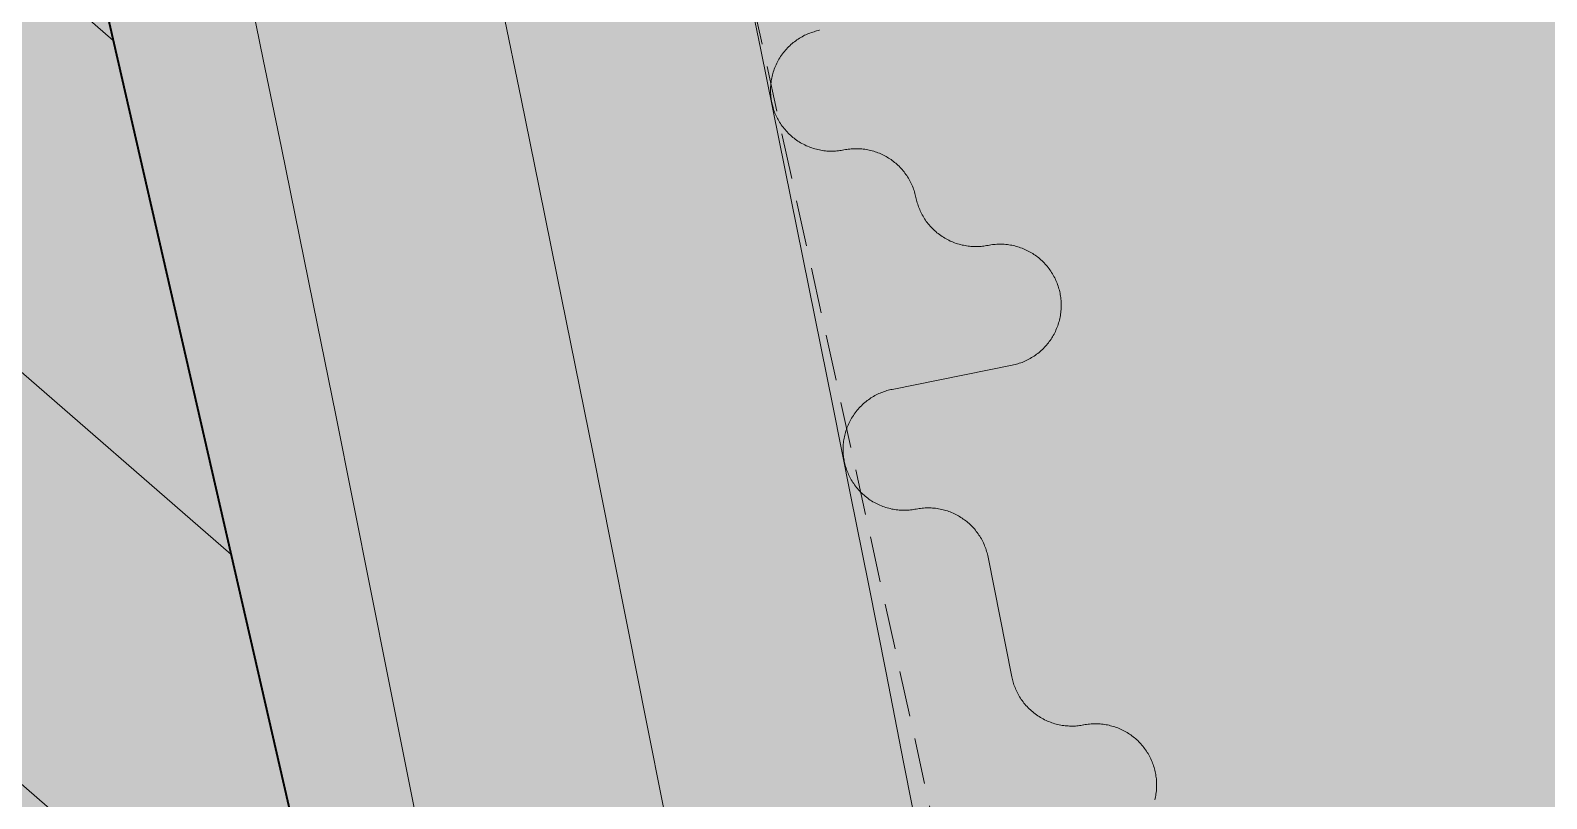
# Model space of a CAD drawing. Header units: millimetres. Extents: x 833941507 to 1669051331, y 817666127 to 1636299673.
# Drawn here: x 834548549.7 to 834548859.6, y 817986912.5 to 817987069.6 of the extents above; entities that cross this region are included whole.
import ezdxf

# ---------------------------------------------------------------- set-up
doc = ezdxf.new("R2010")
doc.units = ezdxf.units.MM
doc.header["$LTSCALE"] = 3
doc.linetypes.add('B0703', pattern=[4.6875, 3.125, -1.5625])
for name, color, linetype, lineweight in [('Hatch (LTC&CB)', 252, 'Continuous', 35), ('UAJ-22INWA', 6, 'Continuous', 35), ('UAJ-22INWA-h', 251, 'Continuous', 9), ('UAJ-23FLOR-h', 251, 'Continuous', 9), ('UAJ-25CEIL-z', 8, 'B0703', 9), ('UAJ-42INFI', 1, 'Continuous', 18), ('UAJ-42INFI-h', 251, 'Continuous', 9)]:
    doc.layers.add(name, color=color, linetype=linetype, lineweight=lineweight)
doc.layers.add('UAJ-00XREF', color=7, linetype='Continuous')

# ---------------------------------------------------------------- blocks, each defined once
blk = doc.blocks.new('GBP-LTC-LB01')
at = {"layer": 'UAJ-23FLOR-h'}
h = blk.add_hatch(dxfattribs=at)
h.set_pattern_fill('EARTH,_O', color=256, scale=180, angle=45)
h.set_pattern_definition([(48.9989, (834576001.8, 818046085.3), (-112.727, 1612.5107), [1143, -1143]), (48.9989, (834575678.3, 818046366.6), (-112.727, 1612.5107), [1143, -1143]), (48.9989, (834575354.8, 818046647.8), (-112.727, 1612.5107), [1143, -1143]), (138.9989, (834575340.7, 818046849.3), (-1612.5107, -112.727), [1143, -1143]), (138.9989, (834575621.9, 818047172.8), (-1612.5107, -112.727), [1143, -1143]), (138.9989, (834575903.1, 818047496.3), (-1612.5107, -112.727), [1143, -1143])])
h.paths.add_polyline_path([(834572173.05, 818200349.17), (834310583.74, 818182062.08), (834331502.24, 817882831.69), (834364939.69, 817885169.23), (834473095.7, 818011283.6), (834480533.7, 818020120.4), (834485095.05, 818025709.55), (834491375.7, 818033619), (834497063.4, 818041013), (834493145.8, 818043678.7), (834512788.5, 818074029.25), (834518712.45, 818083675.25), (834526231.3, 818096325.1), (834534646.05, 818111073.05), (834545956, 818131981.3), (834557204.6, 818154198.8), (834564040, 818168496.8), (834570941.16, 818183576.43), (834578367.8, 818200696.3)])
h.paths.add_polyline_path([(834382131.31, 817956469.98), (834418268.73, 817958996.07), (834422062.41, 817963855.9), (834428403.04, 817964299.38), (834467239.2, 818010695.58), (834466445.21, 818021738.79), (834476097.72, 818035709.03), (834485267.1, 818048983.2), (834487014.89, 818051460.43), (834497268.33, 818067303.42), (834492893.38, 818129890.09), (834448056.59, 818126755.66), (834416896.58, 818105052.11), (834382061.37, 818080788.99), (834386167.45, 818022059.16), (834377588.38, 818021459.47)], flags=16)
edge = h.paths.add_edge_path(flags=16)
edge.add_line((834540292.29, 818142076.07), (834533466.32, 818141614.13))
edge.add_line((834533466.32, 818141614.13), (834523258.01, 818143862.71))
edge.add_line((834523258.01, 818143862.71), (834525896.87, 818155838.93))
edge.add_arc((834558382.43, 818267025.45), 115835.02, 237.2183981, 253.7131266, ccw=False)
edge.add_line((834495664.92, 818169638.25), (834498267.59, 818132356.98))
edge.add_line((834498267.59, 818132356.98), (834496346.42, 818130135.01))
edge.add_line((834496346.42, 818130135.01), (834492879.88, 818129892.67))
edge.add_line((834492879.88, 818129892.67), (834494229.58, 818110587.62))
edge.add_line((834494229.58, 818110587.62), (834496326.13, 818110708.38))
edge.add_line((834496326.13, 818110708.38), (834498420.21, 818080753.55))
edge.add_line((834498420.21, 818080753.55), (834498046.12, 818080727.4))
edge.add_line((834498046.12, 818080727.4), (834498254.52, 818077746.38))
edge.add_line((834498254.52, 818077746.38), (834503061.09, 818078082.4))
edge.add_line((834503061.09, 818078082.4), (834504979.52, 818081212.1))
edge.add_line((834504979.52, 818081212.1), (834509429.02, 818088470.93))
edge.add_line((834509429.02, 818088470.93), (834515217.16, 818097913.59))
edge.add_line((834515217.16, 818097913.59), (834526067.43, 818116415.54))
edge.add_line((834526067.43, 818116415.54), (834532489.2, 818127888.68))
edge.add_line((834532489.2, 818127888.68), (834534830.9, 818132146.3))
edge.add_line((834534830.9, 818132146.3), (834540292.29, 818142076.07))
h = blk.add_hatch(dxfattribs=at)
h.set_pattern_fill('EARTH,_O', color=256, scale=180, angle=45)
h.set_pattern_definition([(45.0000001, (-1082349.7, 54794.9), (-3e-06, 1616.4461018), [1143, -1143]), (45.0000001, (-1082652.8, 55098), (-3e-06, 1616.4461018), [1143, -1143]), (45.0000001, (-1082955.9, 55401.1), (-3e-06, 1616.4461018), [1143, -1143]), (135.0000001, (-1082955.9, 55603.1), (-1616.4461018, -3e-06), [1143, -1143]), (135.0000001, (-1082652.8, 55906.2), (-1616.4461018, -3e-06), [1143, -1143]), (135.0000001, (-1082349.7, 56209.3), (-1616.4461018, -3e-06), [1143, -1143])])
h.paths.add_polyline_path([(834669469.25, 818015499.17), (834651080.82, 818014213.79), (834651091.33, 818014066.03), (834669479.76, 818015351.52)], flags=16)
edge = h.paths.add_edge_path()
edge.add_arc((834611763.61, 818123015.07), 22001.28, 94.000719, 118.688683)
edge.add_line((834601201.89, 818142315.5), (834593918.34, 818141228.38))
edge.add_arc((834611768.4, 818123014.03), 25502.69, 93.997159, 134.421275, ccw=False)
edge.add_line((834609990.68, 818148454.69), (834618164.36, 818149025.84))
edge.add_line((834618164.36, 818149025.84), (834618408.29, 818145534.91))
edge.add_line((834618408.29, 818145534.91), (834616365.41, 818145392.16))
edge.add_line((834616365.41, 818145392.16), (834616609.39, 818141900.69))
edge.add_line((834616609.39, 818141900.69), (834611621.55, 818141552.15))
edge.add_line((834611621.55, 818141552.15), (834611377.61, 818145043.07))
edge.add_line((834611377.61, 818145043.07), (834610228.61, 818144962.74))
h.paths.add_polyline_path([(834673232.94, 818197365.88), (834607546.49, 818192773.89), (834599172.5, 818174435.3), (834588349.1, 818152374.5), (834578621.55, 818133890.65), (834568418.3, 818115665.3), (834556456.7, 818095618.3), (834546606.4, 818080041.6), (834532219.3, 818058623.75), (834523692.15, 818046595.75), (834515683.5, 818035708.5), (834508244.2, 818025929.9), (834500656.3, 818016266.1), (834489786.8, 818002934.1), (834483448.3, 817995421.3), (834478637.6, 817989841.7), (834458453.75, 817967379.3), (834441506.5, 817949096.36), (834383075.75, 817886437.08), (834482026.69, 817893354.51), (834551919.04, 817920008.6), (834634905.13, 817930637.13), (834634023, 817939309.35), (834633770.07, 817941795.89), (834633577.69, 817943687.02), (834508697.04, 817930983.61), (834507053.46, 817930191.44), (834506409.46, 817939426.96), (834507656.94, 817945566.73), (834503417.08, 818006767.03), (834503064.37, 818011762.67), (834514052.91, 818025791.94), (834520784.65, 818034889.35), (834526318.86, 818042436.94), (834532381.69, 818050705.63), (834536345.72, 818056472.68), (834542258.41, 818065225.62), (834550405.86, 818077286.91), (834561579, 818095001.96), (834574522.66, 818117080.03), (834587768.88, 818140310.21), (834609774.13, 818143594.98), (834610001.97, 818140335.89), (834634252.54, 818142031.47), (834636806.9, 818105492.47), (834642791.48, 818105913.75), (834646278.56, 818056032.58), (834640293.17, 818055614.16), (834643382.34, 818011424.91), (834641138.41, 818011267.96), (834645775.78, 817944927.87), (834639048.36, 817944243.52), (834640362.12, 817931328.11), (834651070.39, 817932706.91), (834650587.67, 817936476.13), (834685105.74, 817940896.86), (834685588.46, 817937127.64), (834691373.79, 817937868.57)])
blk = doc.blocks.new('inf_010')
at = {"layer": 'UAJ-42INFI'}
for points in [[(889561250.01, 757796265.03), (889561249.74, 757796264.99), (889561249.46, 757796264.94), (889561249.19, 757796264.89), (889561248.91, 757796264.83), (889561248.63, 757796264.76), (889561248.35, 757796264.69), (889561248.07, 757796264.61), (889561247.79, 757796264.52), (889561247.51, 757796264.43), (889561247.23, 757796264.32), (889561246.95, 757796264.22), (889561246.67, 757796264.1), (889561246.4, 757796263.97), (889561246.12, 757796263.84), (889561245.85, 757796263.7), (889561245.58, 757796263.55), (889561245.31, 757796263.4), (889561245.04, 757796263.24), (889561244.78, 757796263.07), (889561244.52, 757796262.89), (889561244.26, 757796262.71), (889561244.01, 757796262.52), (889561243.76, 757796262.32), (889561243.51, 757796262.11), (889561243.28, 757796261.9), (889561243.04, 757796261.68), (889561242.81, 757796261.46), (889561242.59, 757796261.23), (889561242.37, 757796260.99), (889561242.16, 757796260.75), (889561241.95, 757796260.5), (889561241.75, 757796260.25), (889561241.56, 757796259.99), (889561241.37, 757796259.72), (889561241.19, 757796259.45), (889561241.02, 757796259.18), (889561240.86, 757796258.91), (889561240.7, 757796258.63), (889561240.55, 757796258.34), (889561240.41, 757796258.06), (889561240.27, 757796257.77), (889561240.15, 757796257.47), (889561240.03, 757796257.18), (889561239.92, 757796256.88), (889561239.81, 757796256.59), (889561239.72, 757796256.29), (889561239.63, 757796255.99), (889561239.55, 757796255.69), (889561239.48, 757796255.39), (889561239.42, 757796255.09), (889561239.36, 757796254.79), (889561239.31, 757796254.49), (889561239.27, 757796254.19), (889561239.24, 757796253.89), (889561239.21, 757796253.6), (889561239.2, 757796253.3), (889561239.18, 757796253.01), (889561239.18, 757796252.72), (889561239.18, 757796252.43), (889561239.19, 757796252.14), (889561239.21, 757796251.86), (889561239.23, 757796251.58), (889561239.25, 757796251.3), (889561239.29, 757796251.02), (889561239.33, 757796250.75), (889561239.37, 757796250.47), (889561239.42, 757796250.2), (889561239.48, 757796249.92), (889561239.55, 757796249.64), (889561239.62, 757796249.36), (889561239.7, 757796249.08), (889561239.79, 757796248.8), (889561239.89, 757796248.52), (889561239.99, 757796248.24), (889561240.1, 757796247.96), (889561240.21, 757796247.68), (889561240.34, 757796247.41), (889561240.47, 757796247.13), (889561240.61, 757796246.86), (889561240.76, 757796246.59), (889561240.91, 757796246.32), (889561241.07, 757796246.05), (889561241.24, 757796245.79), (889561241.42, 757796245.53), (889561241.6, 757796245.27), (889561241.79, 757796245.02), (889561241.99, 757796244.77), (889561242.2, 757796244.52), (889561242.41, 757796244.28), (889561242.63, 757796244.05), (889561242.85, 757796243.82), (889561243.08, 757796243.59), (889561243.32, 757796243.38), (889561243.56, 757796243.16), (889561243.81, 757796242.96), (889561244.06, 757796242.76), (889561244.32, 757796242.56), (889561244.59, 757796242.38), (889561244.85, 757796242.2), (889561245.13, 757796242.03), (889561245.4, 757796241.86), (889561245.68, 757796241.7), (889561245.97, 757796241.55), (889561246.25, 757796241.41), (889561246.54, 757796241.28), (889561246.83, 757796241.15), (889561247.13, 757796241.03), (889561247.42, 757796240.92), (889561247.72, 757796240.82), (889561248.02, 757796240.72), (889561248.32, 757796240.64), (889561248.62, 757796240.56), (889561248.92, 757796240.49), (889561249.22, 757796240.42), (889561249.52, 757796240.37), (889561249.82, 757796240.32), (889561250.12, 757796240.28), (889561250.42, 757796240.24), (889561250.71, 757796240.22), (889561251.01, 757796240.2), (889561251.3, 757796240.19), (889561251.59, 757796240.18), (889561251.88, 757796240.18), (889561252.17, 757796240.19), (889561252.45, 757796240.21), (889561252.73, 757796240.23), (889561253.01, 757796240.26), (889561253.28, 757796240.29)], [(889561250.06, 757796265.03), (889561250.01, 757796265.03)], [(889561253.28, 757796240.29), (889561253.33, 757796240.29)], [(889561253.33, 757796240.29), (889561253.63, 757796240.33), (889561253.93, 757796240.36), (889561254.23, 757796240.38), (889561254.53, 757796240.39), (889561254.83, 757796240.4), (889561255.14, 757796240.4), (889561255.45, 757796240.39), (889561255.75, 757796240.38), (889561256.06, 757796240.35), (889561256.37, 757796240.32), (889561256.67, 757796240.28), (889561256.98, 757796240.24), (889561257.28, 757796240.18), (889561257.59, 757796240.12), (889561257.89, 757796240.05), (889561258.19, 757796239.98), (889561258.49, 757796239.89), (889561258.79, 757796239.8), (889561259.08, 757796239.7), (889561259.37, 757796239.6), (889561259.66, 757796239.48), (889561259.94, 757796239.36), (889561260.22, 757796239.24), (889561260.5, 757796239.1), (889561260.77, 757796238.96), (889561261.04, 757796238.82), (889561261.31, 757796238.66), (889561261.57, 757796238.51), (889561261.82, 757796238.34), (889561262.07, 757796238.17), (889561262.32, 757796238), (889561262.56, 757796237.82), (889561262.79, 757796237.64), (889561263.02, 757796237.44), (889561263.25, 757796237.25), (889561263.48, 757796237.04), (889561263.7, 757796236.83), (889561263.91, 757796236.62), (889561264.12, 757796236.39), (889561264.33, 757796236.17), (889561264.53, 757796235.93), (889561264.72, 757796235.69), (889561264.91, 757796235.45), (889561265.1, 757796235.2), (889561265.27, 757796234.95), (889561265.44, 757796234.69), (889561265.61, 757796234.42), (889561265.77, 757796234.16), (889561265.92, 757796233.89), (889561266.06, 757796233.61), (889561266.2, 757796233.33), (889561266.33, 757796233.05), (889561266.46, 757796232.77), (889561266.57, 757796232.48), (889561266.68, 757796232.2), (889561266.78, 757796231.91), (889561266.88, 757796231.61), (889561266.96, 757796231.32), (889561267.04, 757796231.03), (889561267.12, 757796230.73), (889561267.18, 757796230.43), (889561267.24, 757796230.14), (889561267.29, 757796229.84), (889561267.33, 757796229.55)], [(889561267.33, 757796229.55), (889561267.37, 757796229.27), (889561267.41, 757796228.99), (889561267.47, 757796228.72), (889561267.53, 757796228.44), (889561267.59, 757796228.16), (889561267.66, 757796227.88), (889561267.74, 757796227.6), (889561267.83, 757796227.32), (889561267.93, 757796227.04), (889561268.03, 757796226.76), (889561268.14, 757796226.48), (889561268.25, 757796226.2), (889561268.38, 757796225.92), (889561268.51, 757796225.65), (889561268.65, 757796225.37), (889561268.8, 757796225.1), (889561268.95, 757796224.83), (889561269.11, 757796224.56), (889561269.28, 757796224.3), (889561269.46, 757796224.04), (889561269.64, 757796223.78), (889561269.83, 757796223.53), (889561270.03, 757796223.28), (889561270.24, 757796223.03), (889561270.45, 757796222.79), (889561270.67, 757796222.56), (889561270.89, 757796222.33), (889561271.12, 757796222.1), (889561271.36, 757796221.88), (889561271.6, 757796221.67), (889561271.85, 757796221.46), (889561272.1, 757796221.26), (889561272.36, 757796221.07), (889561272.63, 757796220.88), (889561272.89, 757796220.7), (889561273.17, 757796220.53), (889561273.44, 757796220.37), (889561273.72, 757796220.21), (889561274.01, 757796220.06), (889561274.29, 757796219.91), (889561274.58, 757796219.78), (889561274.87, 757796219.65), (889561275.17, 757796219.53), (889561275.46, 757796219.42), (889561275.76, 757796219.32), (889561276.06, 757796219.22), (889561276.36, 757796219.14), (889561276.66, 757796219.06), (889561276.96, 757796218.98), (889561277.26, 757796218.92), (889561277.56, 757796218.86), (889561277.86, 757796218.81), (889561278.16, 757796218.77), (889561278.46, 757796218.74), (889561278.76, 757796218.71), (889561279.05, 757796218.69), (889561279.35, 757796218.68), (889561279.64, 757796218.68), (889561279.93, 757796218.68), (889561280.21, 757796218.69), (889561280.5, 757796218.7), (889561280.78, 757796218.72), (889561281.06, 757796218.75), (889561281.33, 757796218.78)], [(889561281.33, 757796218.78), (889561281.35, 757796218.78)], [(889561281.35, 757796218.78), (889561281.64, 757796218.82), (889561281.94, 757796218.85), (889561282.25, 757796218.87), (889561282.55, 757796218.88), (889561282.85, 757796218.89), (889561283.16, 757796218.89), (889561283.47, 757796218.88), (889561283.77, 757796218.86), (889561284.08, 757796218.84), (889561284.39, 757796218.81), (889561284.69, 757796218.77), (889561285, 757796218.72), (889561285.3, 757796218.67), (889561285.61, 757796218.6), (889561285.91, 757796218.53), (889561286.21, 757796218.46), (889561286.51, 757796218.37), (889561286.81, 757796218.28), (889561287.1, 757796218.18), (889561287.39, 757796218.08), (889561287.68, 757796217.96), (889561287.97, 757796217.84), (889561288.25, 757796217.71), (889561288.53, 757796217.58), (889561288.8, 757796217.44), (889561289.07, 757796217.29), (889561289.33, 757796217.14), (889561289.59, 757796216.98), (889561289.85, 757796216.82), (889561290.1, 757796216.65), (889561290.34, 757796216.47), (889561290.58, 757796216.29), (889561290.82, 757796216.11), (889561291.05, 757796215.92), (889561291.28, 757796215.72), (889561291.5, 757796215.51), (889561291.72, 757796215.3), (889561291.94, 757796215.09), (889561292.15, 757796214.86), (889561292.35, 757796214.63), (889561292.55, 757796214.4), (889561292.75, 757796214.16), (889561292.94, 757796213.92), (889561293.12, 757796213.67), (889561293.3, 757796213.41), (889561293.47, 757796213.15), (889561293.63, 757796212.89), (889561293.79, 757796212.62), (889561293.94, 757796212.35), (889561294.09, 757796212.08), (889561294.23, 757796211.8), (889561294.36, 757796211.52), (889561294.48, 757796211.23), (889561294.6, 757796210.95), (889561294.71, 757796210.66), (889561294.81, 757796210.37), (889561294.9, 757796210.07), (889561294.99, 757796209.78), (889561295.07, 757796209.49), (889561295.14, 757796209.19), (889561295.2, 757796208.89), (889561295.26, 757796208.6), (889561295.31, 757796208.3), (889561295.35, 757796208), (889561295.39, 757796207.71), (889561295.41, 757796207.41), (889561295.43, 757796207.1), (889561295.45, 757796206.8), (889561295.45, 757796206.5), (889561295.45, 757796206.19), (889561295.44, 757796205.88), (889561295.43, 757796205.58), (889561295.4, 757796205.27), (889561295.37, 757796204.96), (889561295.33, 757796204.66), (889561295.29, 757796204.35), (889561295.23, 757796204.05), (889561295.17, 757796203.74), (889561295.1, 757796203.44), (889561295.02, 757796203.14), (889561294.94, 757796202.84), (889561294.85, 757796202.54), (889561294.75, 757796202.25), (889561294.64, 757796201.96), (889561294.53, 757796201.67), (889561294.41, 757796201.38), (889561294.28, 757796201.1), (889561294.14, 757796200.83), (889561294, 757796200.55), (889561293.86, 757796200.28), (889561293.7, 757796200.02), (889561293.55, 757796199.76), (889561293.38, 757796199.5), (889561293.21, 757796199.25), (889561293.04, 757796199.01), (889561292.86, 757796198.77), (889561292.67, 757796198.53), (889561292.48, 757796198.3), (889561292.28, 757796198.07), (889561292.08, 757796197.85), (889561291.86, 757796197.63), (889561291.65, 757796197.42), (889561291.43, 757796197.21), (889561291.2, 757796197), (889561290.96, 757796196.8), (889561290.72, 757796196.61), (889561290.48, 757796196.42), (889561290.23, 757796196.23), (889561289.97, 757796196.06), (889561289.71, 757796195.88), (889561289.45, 757796195.72), (889561289.18, 757796195.56), (889561288.91, 757796195.41), (889561288.64, 757796195.27), (889561288.36, 757796195.13), (889561288.08, 757796195), (889561287.79, 757796194.87), (889561287.51, 757796194.76), (889561287.22, 757796194.65), (889561286.93, 757796194.55), (889561286.63, 757796194.45), (889561286.34, 757796194.37), (889561286.05, 757796194.29), (889561285.75, 757796194.22), (889561285.45, 757796194.15), (889561285.16, 757796194.1), (889561284.86, 757796194.05), (889561284.56, 757796194.01)], [(889561284.56, 757796194.01), (889561259.74, 757796190.8)], [(889561259.74, 757796190.8), (889561259.46, 757796190.76), (889561259.19, 757796190.72), (889561258.91, 757796190.66), (889561258.63, 757796190.61), (889561258.35, 757796190.54), (889561258.07, 757796190.47), (889561257.79, 757796190.39), (889561257.51, 757796190.3), (889561257.23, 757796190.21), (889561256.95, 757796190.11), (889561256.67, 757796190), (889561256.4, 757796189.88), (889561256.12, 757796189.76), (889561255.84, 757796189.63), (889561255.57, 757796189.49), (889561255.3, 757796189.34), (889561255.03, 757796189.19), (889561254.76, 757796189.03), (889561254.5, 757796188.86), (889561254.24, 757796188.68), (889561253.98, 757796188.5), (889561253.72, 757796188.31), (889561253.48, 757796188.11), (889561253.23, 757796187.91), (889561252.99, 757796187.7), (889561252.75, 757796187.48), (889561252.52, 757796187.26), (889561252.3, 757796187.03), (889561252.08, 757796186.79), (889561251.87, 757796186.55), (889561251.66, 757796186.3), (889561251.46, 757796186.05), (889561251.27, 757796185.79), (889561251.08, 757796185.53), (889561250.9, 757796185.26), (889561250.73, 757796184.99), (889561250.56, 757796184.71), (889561250.4, 757796184.43), (889561250.25, 757796184.15), (889561250.11, 757796183.86), (889561249.97, 757796183.57), (889561249.84, 757796183.28), (889561249.72, 757796182.99), (889561249.61, 757796182.69), (889561249.51, 757796182.4), (889561249.41, 757796182.1), (889561249.32, 757796181.8), (889561249.24, 757796181.5), (889561249.17, 757796181.2), (889561249.11, 757796180.9), (889561249.05, 757796180.6), (889561249, 757796180.3), (889561248.96, 757796180), (889561248.93, 757796179.7), (889561248.9, 757796179.41), (889561248.88, 757796179.11), (889561248.87, 757796178.82), (889561248.86, 757796178.53), (889561248.86, 757796178.24), (889561248.87, 757796177.95), (889561248.88, 757796177.67), (889561248.9, 757796177.39), (889561248.93, 757796177.11), (889561248.96, 757796176.83), (889561249, 757796176.56), (889561249.04, 757796176.28), (889561249.1, 757796176.01), (889561249.15, 757796175.73), (889561249.22, 757796175.45), (889561249.29, 757796175.17), (889561249.37, 757796174.89), (889561249.46, 757796174.61), (889561249.55, 757796174.33), (889561249.65, 757796174.05), (889561249.76, 757796173.77), (889561249.88, 757796173.49), (889561250, 757796173.21), (889561250.13, 757796172.94), (889561250.27, 757796172.66), (889561250.42, 757796172.39), (889561250.57, 757796172.12), (889561250.73, 757796171.85), (889561250.9, 757796171.59), (889561251.07, 757796171.33), (889561251.26, 757796171.07), (889561251.45, 757796170.82), (889561251.64, 757796170.57), (889561251.85, 757796170.32), (889561252.06, 757796170.08), (889561252.28, 757796169.85), (889561252.5, 757796169.62), (889561252.73, 757796169.39), (889561252.97, 757796169.17), (889561253.21, 757796168.96), (889561253.46, 757796168.75), (889561253.71, 757796168.55), (889561253.97, 757796168.36), (889561254.23, 757796168.17), (889561254.5, 757796167.99), (889561254.77, 757796167.82), (889561255.04, 757796167.65), (889561255.32, 757796167.49), (889561255.61, 757796167.34), (889561255.89, 757796167.2), (889561256.18, 757796167.06), (889561256.47, 757796166.94), (889561256.77, 757796166.82), (889561257.06, 757796166.7), (889561257.36, 757796166.6), (889561257.66, 757796166.5), (889561257.96, 757796166.41), (889561258.26, 757796166.33), (889561258.56, 757796166.26), (889561258.86, 757796166.2), (889561259.16, 757796166.14), (889561259.45, 757796166.09), (889561259.75, 757796166.05), (889561260.05, 757796166.01), (889561260.35, 757796165.99), (889561260.64, 757796165.97), (889561260.94, 757796165.95), (889561261.23, 757796165.95), (889561261.52, 757796165.95), (889561261.8, 757796165.96), (889561262.09, 757796165.97), (889561262.37, 757796165.99), (889561262.65, 757796166.02), (889561262.92, 757796166.05)], [(889561262.92, 757796166.05), (889561262.95, 757796166.05)], [(889561262.95, 757796166.05), (889561263.25, 757796166.09), (889561263.55, 757796166.11), (889561263.85, 757796166.13), (889561264.15, 757796166.15), (889561264.46, 757796166.15), (889561264.76, 757796166.15), (889561265.07, 757796166.14), (889561265.38, 757796166.12), (889561265.68, 757796166.1), (889561265.99, 757796166.07), (889561266.3, 757796166.03), (889561266.6, 757796165.98), (889561266.91, 757796165.93), (889561267.21, 757796165.86), (889561267.51, 757796165.79), (889561267.81, 757796165.71), (889561268.11, 757796165.63), (889561268.41, 757796165.54), (889561268.7, 757796165.44), (889561268.99, 757796165.33), (889561269.28, 757796165.22), (889561269.57, 757796165.09), (889561269.85, 757796164.97), (889561270.12, 757796164.83), (889561270.4, 757796164.69), (889561270.67, 757796164.54), (889561270.93, 757796164.39), (889561271.19, 757796164.23), (889561271.44, 757796164.07), (889561271.69, 757796163.9), (889561271.94, 757796163.72), (889561272.18, 757796163.54), (889561272.41, 757796163.35), (889561272.64, 757796163.16), (889561272.87, 757796162.96), (889561273.09, 757796162.76), (889561273.31, 757796162.55), (889561273.53, 757796162.33), (889561273.74, 757796162.11), (889561273.94, 757796161.88), (889561274.14, 757796161.64), (889561274.34, 757796161.4), (889561274.52, 757796161.16), (889561274.71, 757796160.91), (889561274.88, 757796160.65), (889561275.05, 757796160.39), (889561275.22, 757796160.13), (889561275.38, 757796159.86), (889561275.53, 757796159.59), (889561275.67, 757796159.31), (889561275.81, 757796159.04), (889561275.94, 757796158.75), (889561276.06, 757796158.47), (889561276.17, 757796158.18), (889561276.28, 757796157.89), (889561276.38, 757796157.6), (889561276.48, 757796157.31), (889561276.56, 757796157.02), (889561276.64, 757796156.72), (889561276.71, 757796156.42), (889561276.77, 757796156.13), (889561276.83, 757796155.83), (889561276.88, 757796155.53), (889561276.92, 757796155.24)], [(889561276.92, 757796155.24), (889561280.06, 757796130.48)], [(889561280.06, 757796130.48), (889561280.09, 757796130.21), (889561280.14, 757796129.93), (889561280.19, 757796129.65), (889561280.25, 757796129.37), (889561280.31, 757796129.09), (889561280.38, 757796128.81), (889561280.46, 757796128.53), (889561280.55, 757796128.25), (889561280.64, 757796127.97), (889561280.74, 757796127.69), (889561280.85, 757796127.41), (889561280.97, 757796127.13), (889561281.09, 757796126.85), (889561281.22, 757796126.58), (889561281.36, 757796126.3), (889561281.5, 757796126.03), (889561281.66, 757796125.76), (889561281.82, 757796125.49), (889561281.99, 757796125.23), (889561282.16, 757796124.96), (889561282.34, 757796124.71), (889561282.53, 757796124.45), (889561282.73, 757796124.2), (889561282.93, 757796123.96), (889561283.15, 757796123.71), (889561283.36, 757796123.48), (889561283.59, 757796123.25), (889561283.82, 757796123.02), (889561284.05, 757796122.8), (889561284.29, 757796122.59), (889561284.54, 757796122.38), (889561284.79, 757796122.18), (889561285.05, 757796121.98), (889561285.31, 757796121.79), (889561285.58, 757796121.61), (889561285.85, 757796121.44), (889561286.13, 757796121.27), (889561286.41, 757796121.11), (889561286.69, 757796120.96), (889561286.98, 757796120.82), (889561287.27, 757796120.68), (889561287.56, 757796120.55), (889561287.85, 757796120.43), (889561288.15, 757796120.32), (889561288.44, 757796120.21), (889561288.74, 757796120.12), (889561289.04, 757796120.03), (889561289.34, 757796119.95), (889561289.64, 757796119.87), (889561289.94, 757796119.81), (889561290.24, 757796119.75), (889561290.54, 757796119.7), (889561290.84, 757796119.66), (889561291.14, 757796119.62), (889561291.44, 757796119.59), (889561291.73, 757796119.57), (889561292.03, 757796119.56), (889561292.32, 757796119.55), (889561292.61, 757796119.55), (889561292.89, 757796119.56), (889561293.18, 757796119.57), (889561293.46, 757796119.59), (889561293.74, 757796119.62), (889561294.01, 757796119.65)], [(889561294.01, 757796119.65), (889561294.03, 757796119.65)], [(889561294.03, 757796119.65), (889561294.33, 757796119.69), (889561294.63, 757796119.71), (889561294.93, 757796119.73), (889561295.23, 757796119.74), (889561295.54, 757796119.75), (889561295.84, 757796119.75), (889561296.15, 757796119.74), (889561296.45, 757796119.72), (889561296.76, 757796119.69), (889561297.07, 757796119.66), (889561297.37, 757796119.62), (889561297.68, 757796119.57), (889561297.99, 757796119.52), (889561298.29, 757796119.45), (889561298.59, 757796119.38), (889561298.89, 757796119.3), (889561299.19, 757796119.22), (889561299.49, 757796119.12), (889561299.78, 757796119.02), (889561300.07, 757796118.91), (889561300.36, 757796118.8), (889561300.64, 757796118.68), (889561300.92, 757796118.55), (889561301.2, 757796118.41), (889561301.47, 757796118.27), (889561301.74, 757796118.13), (889561302.01, 757796117.97), (889561302.27, 757796117.81), (889561302.52, 757796117.65), (889561302.77, 757796117.48), (889561303.01, 757796117.3), (889561303.25, 757796117.12), (889561303.49, 757796116.93), (889561303.72, 757796116.74), (889561303.94, 757796116.54), (889561304.17, 757796116.33), (889561304.39, 757796116.12), (889561304.6, 757796115.9), (889561304.81, 757796115.68), (889561305.01, 757796115.45), (889561305.21, 757796115.22), (889561305.41, 757796114.97), (889561305.59, 757796114.73), (889561305.78, 757796114.48), (889561305.95, 757796114.22), (889561306.12, 757796113.96), (889561306.29, 757796113.7), (889561306.44, 757796113.43), (889561306.59, 757796113.16), (889561306.74, 757796112.88), (889561306.87, 757796112.6), (889561307, 757796112.32), (889561307.12, 757796112.04), (889561307.24, 757796111.75), (889561307.35, 757796111.46), (889561307.45, 757796111.17), (889561307.54, 757796110.88), (889561307.63, 757796110.58), (889561307.7, 757796110.29), (889561307.77, 757796109.99), (889561307.84, 757796109.69), (889561307.89, 757796109.4), (889561307.94, 757796109.1), (889561307.98, 757796108.8), (889561308.01, 757796108.51), (889561308.04, 757796108.21), (889561308.06, 757796107.9), (889561308.07, 757796107.6), (889561308.08, 757796107.3), (889561308.07, 757796106.99), (889561308.06, 757796106.69), (889561308.05, 757796106.38), (889561308.02, 757796106.07), (889561307.99, 757796105.76), (889561307.95, 757796105.46), (889561307.9, 757796105.15), (889561307.84, 757796104.85), (889561307.78, 757796104.54), (889561307.71, 757796104.24), (889561307.63, 757796103.94), (889561307.54, 757796103.64), (889561307.45, 757796103.35)]]:
    blk.add_lwpolyline(points, dxfattribs=at)
blk = doc.blocks.new('3A35X-MADL-P-LT-B01-0')
at = {"layer": 'UAJ-22INWA-h'}
h = blk.add_hatch(dxfattribs=at)
h.set_pattern_fill('ANSI31', color=256, scale=20, angle=90)
h.set_pattern_definition([(138.99891, (834576001.76, 818046085.34), (-41.66066, -47.923265), [])])
h.paths.add_polyline_path([(834548527.29, 817986612.29), (834548154.81, 817986617.54), (834548176.32, 817988142.94)], flags=16)
h.paths.add_polyline_path([(834548003.68, 817985829.59), (834548511.26, 817985822.43), (834548587.45, 817986349.88), (834548559.49, 817986471.82), (834548012.85, 817986479.53), (834548043.6, 817988660.43), (834548201.81, 817988658.19), (834548729.75, 817986355.71), (834548632.24, 817985680.71), (834548044.72, 817985689)])
at = {"layer": 'UAJ-22INWA'}
blk.add_lwpolyline([(834548003.68, 817985829.59), (834548511.26, 817985822.43), (834548587.45, 817986349.88), (834548559.49, 817986471.82), (834548012.85, 817986479.53), (834548043.6, 817988660.43), (834548201.81, 817988658.19), (834548729.75, 817986355.71), (834548632.24, 817985680.71), (834548044.72, 817985689)], close=True, dxfattribs=at)
at = {"layer": 'UAJ-25CEIL-z'}
blk.add_line((834549520.29, 817983330.89), (834548253.15, 817989096.34), dxfattribs=at)
at = {"layer": 'UAJ-42INFI'}
for points in [[(834548828.35, 817986372.38, 0.029016), (834548297.82, 817988686.16)], [(834548779.05, 817986364.05, 0.029016), (834548249.81, 817988672.18, 0.029016)]]:
    blk.add_lwpolyline(points, format="xyb", dxfattribs=at)
at = {"layer": 'UAJ-42INFI-h'}
blk.add_lwpolyline([(834548201.81, 817988658.19, 0.308281), (834548045.39, 817988787.11), (834548002.92, 817985775.51, 0.475055), (834548240.49, 817985576.25), (834548535.44, 817985632.7, 0.294947), (834548692.7, 817985782.33, 0.116476), (834548729.75, 817986355.72, 0.029016), (834548201.81, 817988658.19)], format="xyb", dxfattribs=at)
at = {"rotation": 3.998908525164564}
blk.add_blockref('inf_010', (-0.01, 0.01), dxfattribs=at)

msp = doc.modelspace()

# ---------------------------------------------------------------- hatches: boundary and pattern name
at = {"layer": 'Hatch (LTC&CB)'}
h = msp.add_hatch(dxfattribs=at)
h.set_pattern_fill('ANSI38', color=256, scale=100)
h.set_pattern_definition([(318.99984, (834479093.73, 818230174.15), (208.29942, 239.6197), []), (48.99984, (834479093.73, 818230174.15), (176.97914, 687.53882), [793.75, -476.25])])
edge = h.paths.add_edge_path()
edge.add_line((834601196.19, 818142314.52), (834603754.26, 818142696.37))
edge.add_line((834603754.26, 818142696.37), (834603901.9, 818141707.33))
edge.add_line((834603901.9, 818141707.33), (834603810.47, 818141693.69))
edge.add_arc((834611763.29, 818123016.36), 20300, 113.064358, 141.357581)
edge.add_line((834595907.81, 818135692.86), (834595395.45, 818135656.86))
edge.add_line((834595395.45, 818135656.86), (834583111.72, 818114341.03))
edge.add_line((834583111.72, 818114341.03), (834578121.58, 818106513.89))
edge.add_line((834578121.58, 818106513.89), (834575731.65, 818102809.5))
edge.add_line((834575731.65, 818102809.5), (834574387.45, 818100725.98))
edge.add_line((834574387.45, 818100725.98), (834573113.98, 818098752.1))
edge.add_line((834573113.98, 818098752.1), (834573145.25, 818098730.65))
edge.add_line((834573145.25, 818098730.65), (834569989.11, 818093770.2))
edge.add_line((834569989.11, 818093770.2), (834566535, 818088385.68))
edge.add_line((834566535, 818088385.68), (834566514.09, 818088398.3))
edge.add_line((834566514.09, 818088398.3), (834558743.61, 818076256.63))
edge.add_line((834558743.61, 818076256.63), (834557653.4, 818074495.71))
edge.add_line((834557653.4, 818074495.71), (834553498.92, 818068288.56))
edge.add_line((834553498.92, 818068288.56), (834548580.86, 818060932.13))
edge.add_line((834548580.86, 818060932.13), (834544328.26, 818054726.34))
edge.add_line((834544328.26, 818054726.34), (834544332.15, 818054704.66))
edge.add_line((834544332.15, 818054704.66), (834540324.6, 818048716.69))
edge.add_line((834540324.6, 818048716.69), (834541041.32, 818048232.54))
edge.add_line((834541041.32, 818048232.54), (834540089.73, 818046823.83))
edge.add_line((834540089.73, 818046823.83), (834539737.55, 818047061.73))
edge.add_line((834539737.55, 818047061.73), (834533115.75, 818038377.74))
edge.add_line((834533115.75, 818038377.74), (834515220.96, 818015146.63))
edge.add_arc((834538026.01, 818000636.26), 27030, 147.532263, 176.187088)
edge.add_line((834511055.84, 818002433.72), (834511444.99, 817996891.23))
edge.add_line((834511444.99, 817996891.23), (834511474.11, 817996474.65))
edge.add_line((834511474.11, 817996474.65), (834508641.22, 817996276.61))
edge.add_line((834508641.22, 817996276.61), (834508910.68, 817992422.05))
edge.add_line((834508910.68, 817992422.05), (834511353.38, 817992955.96))
edge.add_line((834511353.38, 817992955.96), (834513357.66, 817964213.01))
edge.add_line((834513357.66, 817964213.01), (834513308.95, 817964209.6))
edge.add_line((834513308.95, 817964209.6), (834513879.4, 817955918.75))
edge.add_line((834513879.4, 817955918.75), (834514876.61, 817955988.46))
edge.add_line((834514876.61, 817955988.46), (834515053.07, 817953464.41))
edge.add_arc((834528221.07, 817954382.99), 13200, 183.990417, 259.837233)
edge.add_line((834525891.99, 817941390.09), (834525974.53, 817940578.71))
edge.add_line((834525974.53, 817940578.71), (834555356.34, 817943567.49))
edge.add_line((834555356.34, 817943567.49), (834594711.69, 817947570.8))
edge.add_line((834594711.69, 817947570.8), (834594754.2, 817947152.96))
edge.add_line((834594754.2, 817947152.96), (834616096.9, 817949323.98))
edge.add_line((834616096.9, 817949323.98), (834631854.21, 817950926.85))
edge.add_line((834631854.21, 817950926.85), (834631836.71, 817951177.16))
edge.add_line((834631836.71, 817951177.16), (834639760.38, 817951731.08))
edge.add_line((834639760.38, 817951731.08), (834640506.97, 817944391.59))
edge.add_line((834640506.97, 817944391.59), (834508703.57, 817930984.28))
edge.add_line((834508703.57, 817930984.28), (834508663.51, 817930982.16))
edge.add_line((834508663.51, 817930982.16), (834507053.46, 817930191.44))
edge.add_line((834507053.46, 817930191.44), (834506409.46, 817939426.96))
edge.add_line((834506409.46, 817939426.96), (834507674.95, 817945699.32))
edge.add_line((834507674.95, 817945699.32), (834503067.5, 818011766.68))
edge.add_line((834503067.5, 818011766.68), (834515005.94, 818027008.3))
edge.add_line((834515005.94, 818027008.3), (834526318.86, 818042436.95))
edge.add_line((834526318.86, 818042436.95), (834533248.43, 818051887.55))
edge.add_line((834533248.43, 818051887.55), (834545204.94, 818069586.37))
edge.add_line((834545204.94, 818069586.37), (834551695.41, 818079200.62))
edge.add_line((834551695.41, 818079200.62), (834551700.66, 818079300.57))
edge.add_line((834551700.66, 818079300.57), (834554860.11, 818084257.51))
edge.add_line((834554860.11, 818084257.51), (834556162.94, 818086301.54))
edge.add_line((834556162.94, 818086301.54), (834561579.11, 818095002.15))
edge.add_line((834561579.11, 818095002.15), (834564610.19, 818100023.59))
edge.add_line((834564610.19, 818100023.59), (834566711.84, 818103505.28))
edge.add_line((834566711.84, 818103505.28), (834567220.96, 818104369.68))
edge.add_line((834567220.96, 818104369.68), (834571219.85, 818111331.33))
edge.add_line((834571219.85, 818111331.33), (834579233.58, 818125278.3))
edge.add_line((834579233.58, 818125278.3), (834584805.19, 818135090.79))
edge.add_line((834584805.19, 818135090.79), (834587768.44, 818140310.15))
edge.add_line((834587768.44, 818140310.15), (834593953.37, 818141233.38))
edge.add_arc((834611682.41, 818123278.84), 25232.61, 93.846032, 134.637937, ccw=False)
edge.add_line((834609989.92, 818148454.62), (834618164.07, 818149025.82))
edge.add_line((834618164.07, 818149025.82), (834618408.01, 818145534.9))
edge.add_line((834618408.01, 818145534.9), (834616365.13, 818145392.15))
edge.add_line((834616365.13, 818145392.15), (834616609.11, 818141900.67))
edge.add_line((834616609.11, 818141900.67), (834611621.27, 818141552.12))
edge.add_line((834611621.27, 818141552.12), (834611377.33, 818145043.04))
edge.add_arc((834611845.2, 818122938.11), 22109.88, 91.212521, 118.792578)
h = msp.add_hatch(color=256, dxfattribs=at)
h.dxf.hatch_style = 1
edge = h.paths.add_edge_path()
edge.add_line((834513358.83, 817964213.1), (834514805.29, 817964314.21))
edge.add_line((834514805.29, 817964314.21), (834514905.32, 817962883.32))
edge.add_line((834514905.32, 817962883.32), (834522015.98, 817959924.65))
edge.add_line((834522015.98, 817959924.65), (834527599.83, 817958234.85))
edge.add_line((834527599.83, 817958234.85), (834531627.41, 817957331.96))
edge.add_line((834531627.41, 817957331.96), (834538597.73, 817957185.8))
edge.add_line((834538597.73, 817957185.8), (834550283.84, 817958000.71))
edge.add_line((834550283.84, 817958000.71), (834576164.25, 817960699.31))
edge.add_arc((834571429.66, 818001700.88), 41274.03, 276.586959, 289.104779)
edge.add_line((834584938.52, 817962700.16), (834585387.44, 817962731.44))
edge.add_line((834585387.44, 817962731.44), (834585119.41, 817966565.54))
edge.add_line((834585119.41, 817966565.54), (834584671.75, 817966534.24))
edge.add_line((834584671.75, 817966534.24), (834582845.22, 817993361.89))
edge.add_line((834582845.22, 817993361.89), (834584586.66, 817993483.63))
edge.add_line((834584586.66, 817993483.63), (834584565.21, 817993788.17))
edge.add_line((834584565.21, 817993788.17), (834583546.6, 817993716.97))
edge.add_line((834583546.6, 817993716.97), (834579511.62, 818051438.28))
edge.add_line((834579511.62, 818051438.28), (834571357.07, 818050868.21))
edge.add_line((834571357.07, 818050868.21), (834571728.42, 818045556.24))
edge.add_line((834571728.42, 818045556.24), (834551421, 818044136.6))
edge.add_line((834551421, 818044136.6), (834550915.36, 818053251.15))
edge.add_line((834550915.36, 818053251.15), (834550067.43, 818053191.87))
edge.add_line((834550067.43, 818053191.87), (834547980.34, 818050328.44))
edge.add_line((834547980.34, 818050328.44), (834547993.72, 818050137.14))
edge.add_line((834547993.72, 818050137.14), (834537098.76, 818035335.08))
edge.add_line((834537098.76, 818035335.08), (834533115.75, 818038377.74))
edge.add_line((834533115.75, 818038377.74), (834521762.77, 818023639.24))
edge.add_line((834521762.77, 818023639.24), (834515226.35, 818015153.63))
edge.add_arc((834538313.07, 818000540.46), 27322.9, 147.66747, 176.026674)
edge.add_line((834511055.84, 818002433.72), (834511474.11, 817996474.65))
edge.add_line((834511474.11, 817996474.65), (834508641.22, 817996276.61))
edge.add_line((834508641.22, 817996276.61), (834508910.68, 817992422.05))
edge.add_line((834508910.68, 817992422.05), (834511349.45, 817992955.1))
edge.add_line((834511349.45, 817992955.1), (834511354.85, 817992876.6))
edge.add_line((834511354.85, 817992876.6), (834513358.66, 817964213.08))
edge.add_line((834513358.66, 817964213.08), (834513358.83, 817964213.1))

# ---------------------------------------------------------------- block references
msp.add_blockref('GBP-LTC-LB01', (0, 0))
at = {"layer": 'UAJ-00XREF', "ltscale": 10, "rotation": 8.262983694057247e-05}
msp.add_blockref('3A35X-MADL-P-LT-B01-0', (1179.72, -1203.53), dxfattribs=at)

doc.saveas('drawing.dxf')
